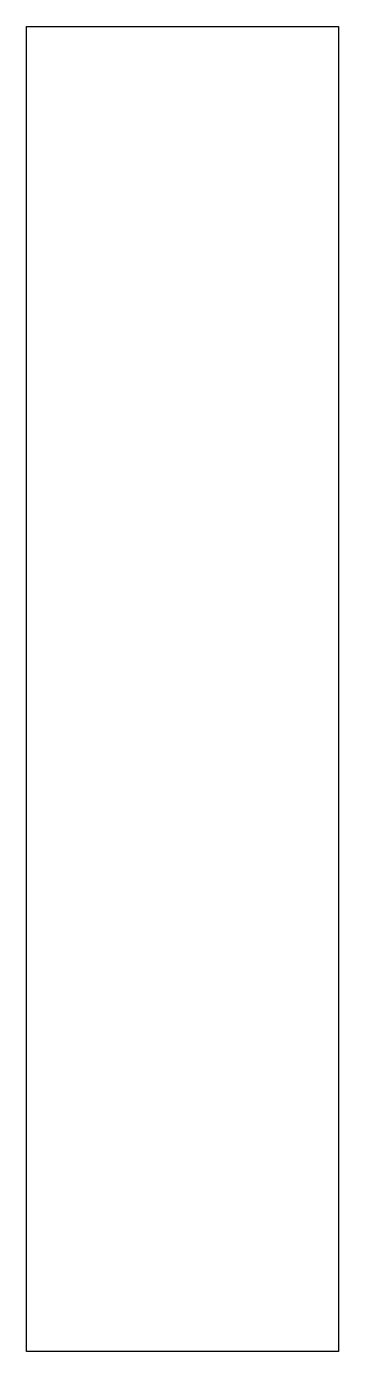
# Model space of a CAD drawing. Header units: inches. Extents: x -1.58 to -0.24, y 0 to 5.69.
import ezdxf

# ---------------------------------------------------------------- set-up
doc = ezdxf.new("R2010")
doc.units = ezdxf.units.IN
doc.layers.get('0').update_dxf_attribs({"linetype": 'CONTINUOUS'})

msp = doc.modelspace()

# ---------------------------------------------------------------- linework, layer by layer
msp.add_lwpolyline([(-0.2394, 5.6929), (-0.2394, 0), (-1.578, 0), (-1.578, 5.6929)], close=True)

doc.saveas('drawing.dxf')
